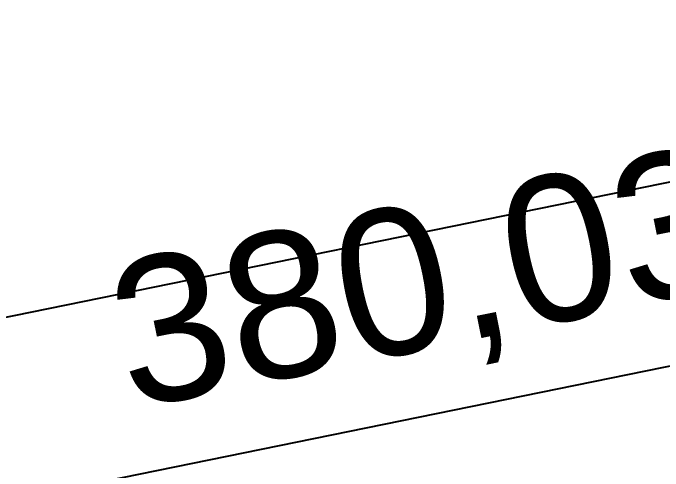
# Model space of a CAD drawing. Header units: inches. Extents: x -28 to 837, y -22 to 590.
# Drawn here: x 435.22 to 473.8, y 269.1 to 296.28 of the extents above; entities that cross this region are included whole.
import ezdxf

# ---------------------------------------------------------------- set-up
doc = ezdxf.new("R2010")
doc.units = ezdxf.units.IN
doc.header["$MEASUREMENT"] = 0
doc.layers.add('0 @ 10', color=7, linetype='Continuous')
doc.styles.get("Standard").update_dxf_attribs({"font": 'arial.ttf'})
doc.dimstyles.new('Annotative', dxfattribs={"dimscale": 0, "dimtxt": 0.18, "dimasz": 0.18, "dimexe": 0.18, "dimexo": 0.0625, "dimgap": 0.09, "dimtad": 0, "dimtih": 1, "dimtoh": 1, "dimdec": 4, "dimzin": 0, "dimdsep": 46, "dimtxsty": 'Standard', "dimcen": 0.09, "dimadec": 0, "dimazin": 0, "dimtfac": 1, "dimtdec": 4, "dimtofl": 0, "dimtmove": 0, "dimatfit": 3, "dimfxl": 1, "dimtolj": 1, "dimtzin": 0, "dimarcsym": 0})

# ---------------------------------------------------------------- blocks, each defined once
blk = doc.blocks.new('*D37')
at = {"color": 0, "lineweight": -2}
for p, q in [((2517.65, 301.13), (2525.05, 264.77)), ((2174.67, 206.15), (2498.06, 272.03)), ((2145.26, 225.27), (2152.67, 188.91))]:
    blk.add_line(p, q, dxfattribs=at)
at = {"color": 0}
for points in [[(2497.23, 276.11), (2498.89, 267.94), (2522.56, 277.02)], [(2173.84, 210.24), (2175.5, 202.07), (2150.18, 201.16)]]:
    blk.add_solid(points, dxfattribs=at)
at = {"layer": 'Defpoints', "color": 0}
for p in [(2516.4, 307.25), (2522.56, 277.02), (2144.02, 231.4)]:
    blk.add_point(p, dxfattribs=at)
at = {"color": 0, "insert": (2332.12, 259.94), "char_height": 25, "attachment_point": 5, "rotation": 11.5136}
blk.add_mtext('380,03', dxfattribs=at)
blk = doc.blocks.new('Garden')
blk.add_line((1907.69888, -119.37283), (2280.08151, -43.51861))
at = {"layer": '0 @ 10'}
dim = blk.add_aligned_dim(p1=(1907.69888, -119.37283), p2=(2280.08151, -43.51861), distance=-30.85688, dimstyle='Annotative', override={"dimscale": 10, "dimtix": 0, "dimtofl": 0, "dimtmove": 0, "dimatfit": 3}, dxfattribs=at)
dim.commit()
dim.dimension.update_dxf_attribs({"geometry": '*D37', "text_midpoint": (2095.80297, -90.83589), "insert": (-236.31763, -350.77107)})

msp = doc.modelspace()

# ---------------------------------------------------------------- block references
at = {"xscale": 0.3465639121819872, "yscale": 0.3465639121819872, "zscale": 0.6931278243639744}
msp.add_blockref('Garden', (-266.765, 311.36), dxfattribs=at)

doc.saveas('drawing.dxf')
